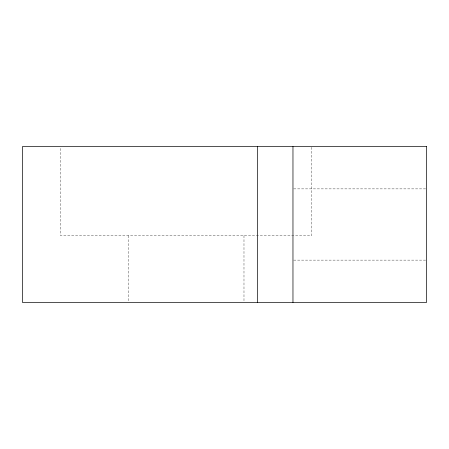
<?xml version="1.0" encoding="UTF-8"?>
<svg xmlns="http://www.w3.org/2000/svg" width="449" height="449" viewBox="0 0 449 449"><rect width="100%" height="100%" fill="white"/><g stroke="black" fill="none" stroke-linecap="round" stroke-linejoin="round"><path stroke-width="0.34" stroke-dasharray="2.25 1.68" d="M293.663 188.877L426.55 188.877M293.663 260.123L426.55 260.123M311.668 147.278L311.668 235.63L60.525 235.63L60.525 147.278M243.981 235.63L243.981 302.424M128.206 235.63L128.206 302.424"/><path stroke-width="0.67" d="M292.967 146.576L292.967 302.424M257.339 146.576L257.339 302.424M426.55 146.576L22.45 146.576L22.45 302.424L426.55 302.424L426.55 146.576"/></g></svg>
